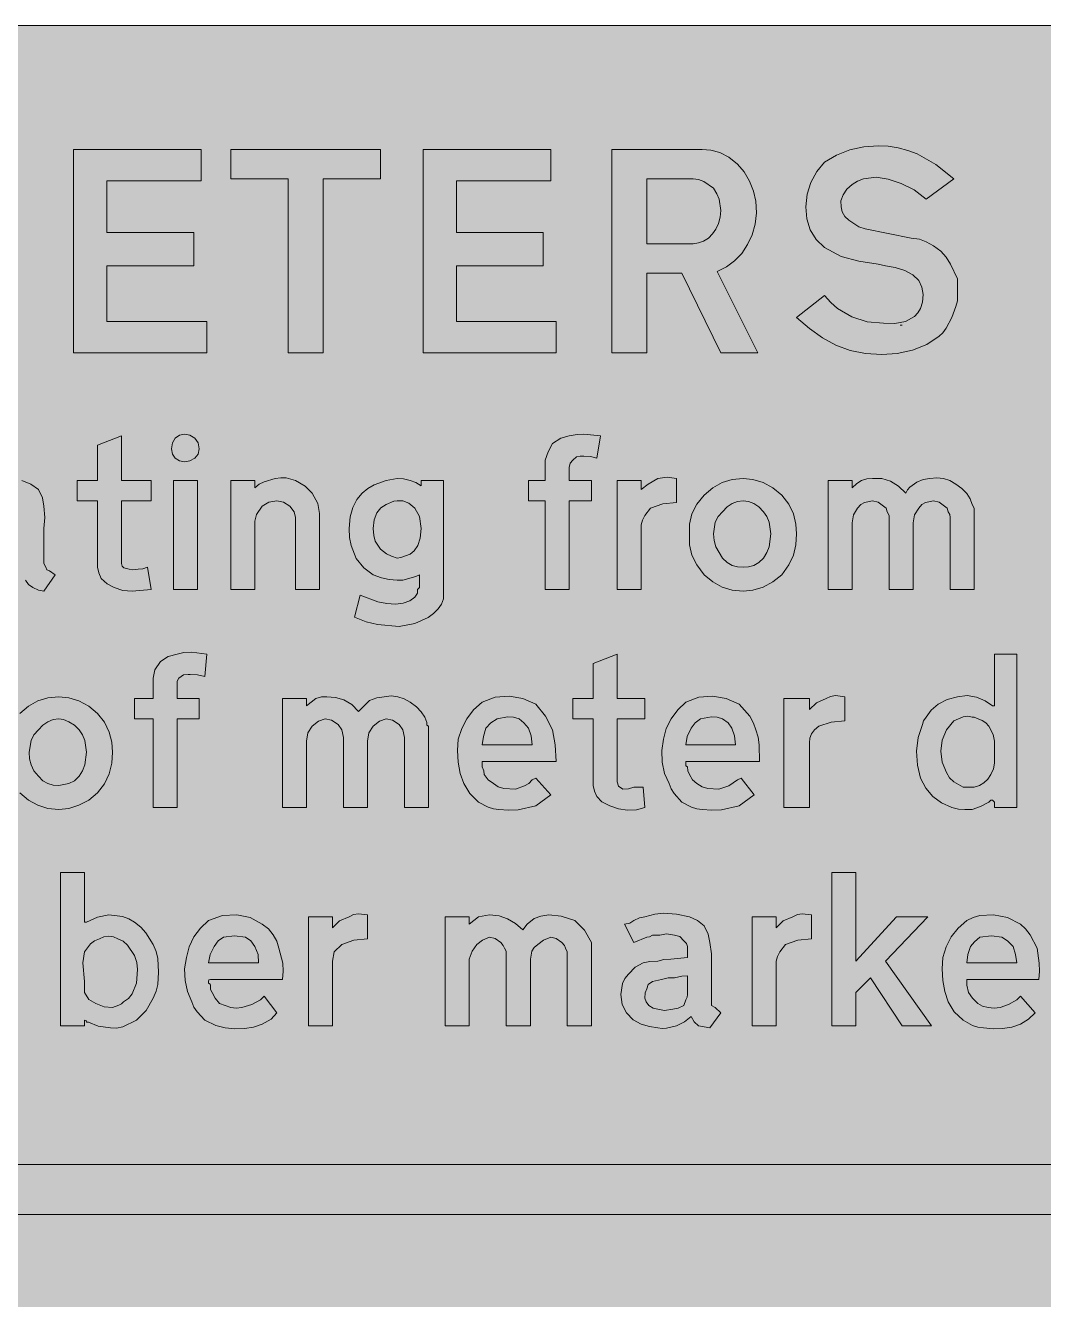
# Model space of a CAD drawing. Header units: metres. Extents: x 10 to 559, y 12 to 260.
# Drawn here: x 169.9 to 269, y 136.1 to 260.1 of the extents above; entities that cross this region are included whole.
import ezdxf

# ---------------------------------------------------------------- set-up
doc = ezdxf.new("R2010")
doc.units = ezdxf.units.M
for name, color, linetype, true_color in [('FILL_BLUE_0000FF', 7, 'Continuous', 0x0000ff), ('FILL_WHITE_FFFFFF', 7, 'Continuous', 0xffffff), ('STROKE_WHITE_FFFFFF', 7, 'Continuous', 0xffffff)]:
    doc.layers.add(name, color=color, linetype=linetype, true_color=true_color)

msp = doc.modelspace()

# ---------------------------------------------------------------- hatches: boundary and pattern name
at = {"layer": 'FILL_BLUE_0000FF', "true_color": 0x0000ff}
h = msp.add_hatch(color=7, dxfattribs=at)
h.dxf.hatch_style = 1
h.paths.add_polyline_path([(553.76, 259.97), (555.08, 259.58), (556.32, 258.96), (557.46, 258.12), (558.3, 256.98), (558.92, 255.74), (559.31, 254.42), (559.44, 253.08), (559.44, 19.26), (559.31, 17.91), (558.9, 16.56), (558.25, 15.32), (557.46, 14.22), (556.29, 13.28), (555.01, 12.6), (553.69, 12.2), (552.42, 12.06), (17.28, 12.06), (16.04, 12.2), (14.78, 12.6), (13.56, 13.28), (12.42, 14.22), (11.48, 15.36), (10.8, 16.61), (10.4, 17.92), (10.26, 19.26), (10.26, 253.08), (10.4, 254.41), (10.8, 255.6), (11.48, 256.93), (12.42, 258.12), (13.52, 259.07), (14.76, 259.74), (16.09, 259.99), (17.28, 260.1), (552.42, 260.1), (553.76, 259.97)])
at = {"layer": 'FILL_WHITE_FFFFFF', "true_color": 0xffffff}
h = msp.add_hatch(color=7, dxfattribs=at)
h.dxf.hatch_style = 1
h.paths.add_polyline_path([(260.64, 233.28), (260.46, 232.74), (260.1, 231.66), (259.54, 230.63), (259.21, 230.19), (258.84, 229.86), (257.64, 229.05), (256.25, 228.49), (254.76, 228.16), (253.26, 228.06), (251.68, 228.16), (250.18, 228.47), (248.78, 228.97), (247.5, 229.68), (246.24, 230.6), (244.98, 231.66), (247.68, 233.82), (248.3, 233.14), (248.96, 232.56), (250.36, 231.73), (251.86, 231.26), (253.44, 231.12), (254.53, 231.09), (255.58, 231.3), (256.45, 231.78), (256.79, 232.13), (257.04, 232.56), (257.24, 233.18), (257.29, 233.91), (257.17, 234.64), (256.86, 235.26), (256.3, 235.84), (255.51, 236.25), (254.58, 236.53), (253.62, 236.7), (252.9, 236.88), (251.03, 237.17), (249.3, 237.6), (247.68, 238.5), (246.87, 239.27), (246.31, 240.21), (245.98, 241.28), (245.88, 242.46), (246.01, 243.67), (246.37, 244.82), (246.94, 245.88), (247.68, 246.78), (248.85, 247.49), (250.15, 248), (251.53, 248.3), (252.9, 248.4), (253.9, 248.35), (254.86, 248.2), (255.8, 247.94), (256.72, 247.59), (258.52, 246.58), (260.28, 245.16), (257.58, 243.18), (256.42, 244.1), (255.15, 244.73), (253.88, 245.13), (252.72, 245.34), (251.48, 245.18), (250.92, 244.96), (250.38, 244.62), (249.88, 244.16), (249.5, 243.61), (249.29, 243.03), (249.3, 242.46), (249.4, 241.95), (249.66, 241.52), (250.06, 241.14), (250.56, 240.84), (251.03, 240.5), (251.64, 240.3), (256.14, 239.4), (256.93, 239.29), (257.58, 239.04), (258.3, 238.66), (259.02, 238.14), (259.53, 237.54), (259.96, 236.86), (260.64, 235.44), (260.64, 234), (260.64, 233.82), (260.64, 233.75), (260.64, 233.64), (260.64, 233.28)])
h = msp.add_hatch(color=7, dxfattribs=at)
h.dxf.hatch_style = 1
h.paths.add_polyline_path([(174.6, 248.04), (187.02, 248.04), (187.02, 244.98), (177.84, 244.98), (177.84, 239.94), (186.3, 239.94), (186.3, 236.7), (177.84, 236.7), (177.84, 231.3), (187.56, 231.3), (187.56, 228.24), (174.6, 228.24), (174.6, 248.04)])
h = msp.add_hatch(color=7, dxfattribs=at)
h.dxf.hatch_style = 1
h.paths.add_polyline_path([(204.48, 245.16), (198.9, 245.16), (198.9, 228.24), (195.48, 228.24), (195.48, 245.16), (189.9, 245.16), (189.9, 248.04), (204.48, 248.04), (204.48, 245.16)])
h = msp.add_hatch(color=7, dxfattribs=at)
h.dxf.hatch_style = 1
h.paths.add_polyline_path([(208.62, 248.04), (221.04, 248.04), (221.04, 244.98), (211.86, 244.98), (211.86, 239.94), (220.32, 239.94), (220.32, 236.7), (211.86, 236.7), (211.86, 231.3), (221.58, 231.3), (221.58, 228.24), (208.62, 228.24), (208.62, 248.04)])
h = msp.add_hatch(color=7, dxfattribs=at)
h.dxf.hatch_style = 1
h.paths.add_polyline_path([(235.8, 248.04), (236.64, 247.97), (237.51, 247.73), (238.38, 247.28), (239.22, 246.6), (239.86, 245.84), (240.39, 244.94), (240.79, 243.97), (241.02, 243), (241.06, 241.86), (240.94, 240.77), (240.65, 239.73), (240.21, 238.77), (239.64, 237.91), (238.94, 237.18), (238.14, 236.59), (237.24, 236.16), (241.2, 228.24), (237.6, 228.24), (233.82, 235.98), (230.4, 235.98), (230.4, 228.24), (226.98, 228.24), (226.98, 248.04), (235.8, 248.04)])
h.paths.add_polyline_path([(235.43, 238.93), (235.93, 239.11), (236.39, 239.41), (236.79, 239.81), (237.13, 240.28), (237.38, 240.83), (237.54, 241.44), (237.6, 242.1), (237.44, 243.18), (237.22, 243.72), (236.88, 244.26), (235.96, 244.91), (235.44, 245.1), (234.9, 245.16), (230.4, 245.16), (230.4, 238.86), (234.9, 238.86), (235.43, 238.93)], flags=16)
h = msp.add_hatch(color=7, dxfattribs=at)
h.dxf.hatch_style = 1
h.paths.add_polyline_path([(179.34, 207.48), (179.5, 207.32), (180, 207.18), (180.38, 207.11), (180.9, 207.18), (181.35, 207.2), (181.8, 207.36), (182.16, 205.2), (180.29, 205.02), (179.4, 205.1), (178.56, 205.38), (177.86, 205.76), (177.3, 206.28), (177.05, 206.82), (176.94, 207.36), (176.94, 213.84), (174.96, 213.84), (174.96, 215.82), (176.94, 215.82), (176.94, 219.24), (179.28, 220.14), (179.28, 215.82), (182.16, 215.82), (182.16, 213.84), (179.28, 213.84), (179.28, 207.72), (179.34, 207.48)])
h = msp.add_hatch(color=7, dxfattribs=at)
h.dxf.hatch_style = 1
h.paths.add_polyline_path([(186.72, 218.38), (186.39, 217.98), (185.93, 217.72), (185.4, 217.62), (184.9, 217.72), (184.5, 217.98), (184.24, 218.38), (184.14, 218.88), (184.24, 219.48), (184.5, 219.94), (184.9, 220.22), (185.4, 220.32), (185.93, 220.22), (186.39, 219.94), (186.72, 219.48), (186.84, 218.88), (186.72, 218.38)])
h = msp.add_hatch(color=7, dxfattribs=at)
h.dxf.hatch_style = 1
h.paths.add_polyline_path([(222.84, 205.2), (220.5, 205.2), (220.5, 213.84), (218.88, 213.84), (218.88, 215.82), (220.5, 215.82), (220.5, 217.8), (220.79, 218.61), (221.22, 219.42), (222.03, 219.92), (222.84, 220.14), (223.63, 220.3), (224.28, 220.32), (225.9, 220.14), (225.54, 217.98), (224.91, 218.14), (224.28, 218.16), (224.1, 218.16), (223.92, 218.16), (223.56, 218.12), (223.2, 217.8), (222.95, 217.51), (222.84, 217.08), (222.84, 215.82), (225, 215.82), (225, 213.84), (222.84, 213.84), (222.84, 205.2)])
h = msp.add_hatch(color=7, dxfattribs=at)
h.dxf.hatch_style = 1
h.paths.add_polyline_path([(163.89, 215.21), (164.34, 215.46), (164.88, 215.71), (165.42, 215.82), (166.32, 216.07), (167.22, 216.18), (168.39, 216.14), (168.99, 216.03), (169.56, 215.82), (170.44, 215.44), (171.18, 214.92), (171.58, 214.11), (171.72, 213.3), (171.79, 212.22), (171.72, 211.14), (171.72, 207.72), (171.9, 207.36), (172.01, 207.11), (172.26, 207), (172.8, 206.64), (171.72, 205.02), (171.18, 205.13), (170.64, 205.38), (170.21, 205.67), (169.92, 206.1), (169.27, 205.58), (168.48, 205.2), (167.49, 205.04), (166.5, 205.02), (165.69, 205.13), (164.88, 205.38), (164.25, 205.79), (163.62, 206.46), (163.21, 207.29), (163.08, 208.26), (163.21, 209.34), (163.62, 210.42), (164.36, 210.94), (165.24, 211.32), (166.68, 211.68), (167.76, 211.68), (169.56, 211.86), (169.56, 212.4), (169.56, 212.94), (169.2, 213.48), (168.82, 213.89), (168.3, 214.02), (167.49, 214.16), (166.68, 214.02), (166.14, 214.02), (165.6, 213.84), (164.34, 213.3), (163.44, 215.1), (163.89, 215.21)])
h.paths.add_polyline_path([(168.12, 206.82), (168.64, 206.96), (169.02, 207.36), (169.27, 207.47), (169.38, 207.72), (169.56, 208.26), (169.56, 210.06), (168.3, 210.06), (167.04, 209.7), (166.14, 209.52), (165.71, 209.23), (165.42, 208.8), (165.35, 208.42), (165.42, 207.9), (165.53, 207.56), (165.78, 207.36), (166.14, 206.96), (166.5, 206.82), (167.31, 206.69), (168.12, 206.82)], flags=16)
h = msp.add_hatch(color=7, dxfattribs=at)
h.dxf.hatch_style = 1
h.paths.add_polyline_path([(186.66, 215.82), (186.66, 205.2), (184.32, 205.2), (184.32, 215.82), (186.66, 215.82)])
h = msp.add_hatch(color=7, dxfattribs=at)
h.dxf.hatch_style = 1
h.paths.add_polyline_path([(193.61, 213.71), (192.96, 213.3), (192.4, 212.51), (192.24, 211.86), (192.24, 205.2), (189.9, 205.2), (189.9, 215.82), (192.24, 215.82), (192.24, 215.1), (192.68, 215.44), (193.16, 215.69), (194.22, 216), (194.76, 216.07), (195.28, 216.05), (196.2, 215.82), (197.14, 215.26), (197.82, 214.56), (198.38, 213.57), (198.54, 212.58), (198.54, 205.2), (196.2, 205.2), (196.2, 212.22), (196.06, 212.76), (195.66, 213.3), (195.03, 213.71), (194.4, 213.84), (193.61, 213.71)])
h = msp.add_hatch(color=7, dxfattribs=at)
h.dxf.hatch_style = 1
h.paths.add_polyline_path([(210.6, 215.82), (210.6, 204.3), (210.4, 203.78), (210.08, 203.3), (209.64, 202.86), (209.11, 202.48), (207.82, 201.9), (206.28, 201.6), (204.19, 201.78), (203.07, 202.06), (201.96, 202.5), (202.5, 204.66), (204.21, 204.01), (205.08, 203.82), (205.92, 203.76), (206.69, 203.85), (207.34, 204.1), (207.82, 204.44), (208.08, 204.84), (208.08, 205.2), (208.26, 205.38), (208.26, 206.28), (208.26, 206.64), (207.9, 206.46), (206.64, 206.1), (206.28, 206.1), (206.1, 206.1), (205.33, 206.17), (204.58, 206.33), (203.76, 206.64), (202.86, 207.29), (202.12, 208.22), (201.61, 209.48), (201.47, 210.25), (201.42, 211.14), (201.52, 212.26), (201.78, 213.19), (202.18, 213.95), (202.68, 214.56), (203.25, 215.04), (203.85, 215.39), (205.02, 215.82), (206.1, 216), (206.73, 215.98), (207.36, 215.82), (207.9, 215.62), (208.44, 215.28), (208.44, 215.82), (210.6, 215.82)])
h.paths.add_polyline_path([(205.02, 213.48), (204.52, 213.14), (204.12, 212.65), (203.86, 211.99), (203.76, 211.14), (203.82, 210.46), (203.97, 209.91), (204.46, 209.12), (205.05, 208.66), (205.56, 208.44), (206.1, 208.26), (206.46, 208.31), (207.36, 208.62), (207.76, 208.96), (208.1, 209.48), (208.35, 210.19), (208.44, 211.14), (208.26, 212.3), (207.81, 213.1), (207.22, 213.6), (206.64, 213.84), (206.1, 213.84), (205.76, 213.8), (205.02, 213.48)], flags=16)
h = msp.add_hatch(color=7, dxfattribs=at)
h.dxf.hatch_style = 1
h.paths.add_polyline_path([(230.53, 215.46), (231.48, 216), (232.38, 216.14), (233.28, 216), (233.28, 213.66), (231.95, 213.53), (230.76, 213.12), (230.22, 212.4), (229.97, 211.95), (229.86, 211.5), (229.86, 205.2), (227.52, 205.2), (227.52, 215.82), (229.86, 215.82), (229.86, 214.92), (230.53, 215.46)])
h = msp.add_hatch(color=7, dxfattribs=at)
h.dxf.hatch_style = 1
h.paths.add_polyline_path([(234.79, 212.56), (235.27, 213.51), (235.98, 214.38), (236.82, 215.09), (237.73, 215.6), (238.71, 215.9), (239.76, 216), (240.73, 215.9), (241.72, 215.6), (242.67, 215.09), (243.54, 214.38), (244.22, 213.51), (244.66, 212.56), (244.91, 211.57), (244.98, 210.6), (244.91, 209.55), (244.66, 208.55), (244.22, 207.59), (243.54, 206.64), (242.67, 205.93), (241.72, 205.43), (240.73, 205.12), (239.76, 205.02), (238.71, 205.12), (237.73, 205.43), (236.82, 205.93), (235.98, 206.64), (235.27, 207.59), (234.79, 208.55), (234.54, 209.55), (234.54, 210.6), (234.54, 211.57), (234.79, 212.56)])
h.paths.add_polyline_path([(238.7, 213.57), (238.22, 213.23), (237.78, 212.76), (237.34, 212.3), (237.06, 211.75), (236.88, 210.6), (236.94, 209.96), (237.13, 209.36), (237.78, 208.26), (238.22, 207.82), (238.7, 207.54), (239.22, 207.4), (239.76, 207.36), (240.3, 207.4), (240.82, 207.54), (241.3, 207.82), (241.74, 208.26), (242.08, 208.8), (242.3, 209.36), (242.46, 210.6), (242.3, 211.75), (242.08, 212.3), (241.74, 212.76), (241.3, 213.23), (240.82, 213.57), (240.3, 213.77), (239.76, 213.84), (239.22, 213.77), (238.7, 213.57)], flags=16)
h = msp.add_hatch(color=7, dxfattribs=at)
h.dxf.hatch_style = 1
h.paths.add_polyline_path([(253.8, 212.76), (253.69, 213.1), (253.44, 213.3), (252.9, 213.71), (252.36, 213.84), (251.57, 213.68), (251.22, 213.46), (250.92, 213.12), (250.51, 212.47), (250.38, 211.68), (250.38, 205.2), (248.04, 205.2), (248.04, 215.82), (250.38, 215.82), (250.38, 215.1), (250.83, 215.53), (251.28, 215.82), (251.82, 215.98), (252.36, 216), (253.27, 216), (254.11, 215.75), (254.89, 215.27), (255.6, 214.56), (255.77, 214.91), (256, 215.17), (256.68, 215.64), (257.31, 215.89), (257.94, 216), (258.61, 216.07), (259.27, 216), (259.89, 215.8), (260.46, 215.46), (261.07, 215.02), (261.54, 214.54), (261.88, 214.02), (262.08, 213.48), (262.26, 213.12), (262.26, 212.76), (262.26, 205.2), (259.92, 205.2), (259.92, 212.22), (259.9, 212.49), (259.74, 212.76), (259.63, 213.1), (259.38, 213.3), (258.84, 213.71), (258.3, 213.84), (257.51, 213.68), (257.16, 213.46), (256.86, 213.12), (256.45, 212.47), (256.32, 211.68), (256.32, 205.2), (253.98, 205.2), (253.98, 212.22), (253.98, 212.4), (253.8, 212.76)])
h = msp.add_hatch(color=7, dxfattribs=at)
h.dxf.hatch_style = 1
h.paths.add_polyline_path([(182.34, 183.96), (182.34, 192.6), (180.54, 192.6), (180.54, 194.58), (182.34, 194.58), (182.34, 196.56), (182.5, 197.37), (183.06, 198.18), (183.8, 198.68), (184.68, 198.9), (185.33, 199.06), (186.12, 199.08), (187.56, 198.9), (187.38, 196.74), (186.66, 196.9), (185.94, 196.92), (185.83, 196.92), (185.76, 196.92), (185.31, 196.88), (184.86, 196.56), (184.7, 196.27), (184.68, 195.84), (184.68, 194.58), (186.84, 194.58), (186.84, 192.6), (184.68, 192.6), (184.68, 183.96), (182.34, 183.96)])
h = msp.add_hatch(color=7, dxfattribs=at)
h.dxf.hatch_style = 1
h.paths.add_polyline_path([(227.65, 186.05), (228.06, 185.76), (228.6, 185.78), (229.14, 185.94), (230.04, 185.94), (230.22, 183.96), (229.38, 183.76), (228.51, 183.71), (227.64, 183.83), (226.8, 184.14), (226.03, 184.52), (225.54, 185.04), (225.29, 185.58), (225.18, 186.12), (225.18, 192.6), (223.2, 192.6), (223.2, 194.58), (225.18, 194.58), (225.18, 198), (227.52, 198.9), (227.52, 194.58), (230.22, 194.58), (230.22, 192.6), (227.52, 192.6), (227.52, 186.48), (227.65, 186.05)])
h = msp.add_hatch(color=7, dxfattribs=at)
h.dxf.hatch_style = 1
h.paths.add_polyline_path([(261.36, 183.78), (260.73, 183.8), (260.1, 183.96), (259.09, 184.44), (258.23, 185.06), (257.54, 185.86), (257.04, 186.84), (256.74, 188.11), (256.66, 189.45), (256.81, 190.79), (257.22, 192.06), (257.33, 192.42), (257.58, 192.78), (258.08, 193.44), (258.77, 194.04), (259.63, 194.5), (260.64, 194.76), (261.58, 194.87), (262.48, 194.72), (263.32, 194.36), (264.06, 193.86), (264.24, 193.86), (264.24, 198.9), (266.4, 198.9), (266.4, 183.96), (264.24, 183.96), (264.24, 184.5), (264.06, 184.68), (263.95, 184.68), (263.88, 184.68), (263.7, 184.5), (262.89, 184.07), (262.08, 183.78), (261.36, 183.78)])
h.paths.add_polyline_path([(262.08, 192.78), (261.65, 192.85), (261.18, 192.8), (260.28, 192.42), (259.56, 191.52), (259.15, 190.52), (259.02, 189.45), (259.15, 188.38), (259.56, 187.38), (259.85, 186.86), (260.28, 186.48), (261.18, 185.94), (262.26, 185.94), (262.77, 186.11), (263.2, 186.37), (263.58, 186.72), (263.88, 187.2), (264.13, 187.74), (264.24, 188.28), (264.24, 190.44), (264.1, 191.09), (263.7, 191.88), (263.4, 192.22), (263.05, 192.46), (262.26, 192.78), (262.15, 192.78), (262.08, 192.78)], flags=16)
h = msp.add_hatch(color=7, dxfattribs=at)
h.dxf.hatch_style = 1
h.paths.add_polyline_path([(168.19, 191.32), (168.67, 192.27), (169.38, 193.14), (170.22, 193.85), (171.13, 194.36), (172.11, 194.66), (173.16, 194.76), (174.13, 194.66), (175.12, 194.36), (176.07, 193.85), (176.94, 193.14), (177.62, 192.27), (178.06, 191.32), (178.31, 190.33), (178.38, 189.36), (178.31, 188.29), (178.06, 187.25), (177.62, 186.27), (176.94, 185.4), (176.07, 184.69), (175.12, 184.19), (174.13, 183.88), (173.16, 183.78), (172.11, 183.88), (171.13, 184.19), (170.22, 184.69), (169.38, 185.4), (168.67, 186.27), (168.19, 187.25), (167.94, 188.29), (167.94, 189.36), (167.94, 190.33), (168.19, 191.32)])
h.paths.add_polyline_path([(172.1, 192.33), (171.62, 191.99), (171.18, 191.52), (170.74, 191.06), (170.46, 190.51), (170.28, 189.36), (170.32, 188.72), (170.46, 188.12), (170.74, 187.56), (171.18, 187.02), (171.62, 186.58), (172.1, 186.3), (172.62, 186.16), (173.16, 186.12), (174.15, 186.3), (174.68, 186.58), (175.14, 187.02), (175.48, 187.56), (175.7, 188.12), (175.86, 189.36), (175.7, 190.51), (175.48, 191.06), (175.14, 191.52), (174.68, 191.99), (174.15, 192.33), (173.62, 192.53), (173.16, 192.6), (172.62, 192.53), (172.1, 192.33)], flags=16)
h = msp.add_hatch(color=7, dxfattribs=at)
h.dxf.hatch_style = 1
h.paths.add_polyline_path([(197.28, 193.86), (198.18, 194.58), (198.72, 194.74), (199.26, 194.76), (200.09, 194.69), (200.92, 194.45), (201.69, 194), (202.32, 193.32), (203.4, 194.4), (204.12, 194.65), (204.84, 194.76), (205.51, 194.83), (206.17, 194.76), (206.79, 194.56), (207.36, 194.22), (207.97, 193.78), (208.44, 193.3), (208.78, 192.78), (208.98, 192.24), (209, 191.99), (209.16, 191.88), (209.16, 191.52), (209.16, 183.96), (206.82, 183.96), (206.82, 190.8), (206.64, 191.52), (206.28, 192.06), (205.65, 192.47), (205.02, 192.6), (204.39, 192.38), (203.76, 191.88), (203.35, 191.23), (203.22, 190.44), (203.22, 183.96), (200.88, 183.96), (200.88, 190.8), (200.7, 191.52), (200.34, 192.06), (199.71, 192.47), (199.08, 192.6), (198.45, 192.38), (197.82, 191.88), (197.41, 191.23), (197.28, 190.44), (197.28, 183.96), (194.94, 183.96), (194.94, 194.58), (197.28, 194.58), (197.28, 193.86)])
h = msp.add_hatch(color=7, dxfattribs=at)
h.dxf.hatch_style = 1
h.paths.add_polyline_path([(214.94, 184.01), (214.02, 184.5), (213.17, 185.33), (212.58, 186.3), (212.24, 187.3), (212.04, 188.39), (211.97, 189.51), (212.04, 190.62), (212.38, 191.66), (212.87, 192.62), (213.53, 193.48), (214.38, 194.22), (215.65, 194.7), (216.99, 194.8), (218.33, 194.57), (219.6, 194.04), (220.55, 192.85), (221.22, 191.52), (221.47, 190.06), (221.58, 188.46), (214.38, 188.46), (214.38, 188.28), (214.38, 187.92), (214.54, 187.56), (214.56, 187.2), (214.94, 186.68), (215.46, 186.3), (215.92, 185.99), (216.47, 185.83), (217.62, 185.76), (218.5, 186.08), (218.91, 186.32), (219.24, 186.66), (219.6, 186.84), (221.04, 185.22), (219.6, 184.14), (217.87, 183.76), (216.94, 183.71), (216, 183.78), (215.46, 183.84), (214.94, 184.01)])
h.paths.add_polyline_path([(219.13, 190.96), (218.88, 191.7), (218.43, 192.22), (217.98, 192.6), (217.41, 192.78), (216.83, 192.8), (215.82, 192.6), (215.21, 192.22), (214.74, 191.7), (214.49, 190.89), (214.38, 190.08), (219.24, 190.08), (219.13, 190.96)], flags=16)
h = msp.add_hatch(color=7, dxfattribs=at)
h.dxf.hatch_style = 1
h.paths.add_polyline_path([(234.74, 184.01), (233.82, 184.5), (233.05, 185.33), (232.76, 185.79), (232.56, 186.3), (232.12, 187.3), (231.88, 188.39), (231.85, 189.51), (232.02, 190.62), (232.28, 191.66), (232.76, 192.62), (233.41, 193.48), (234.18, 194.22), (235.45, 194.7), (236.79, 194.8), (238.13, 194.57), (239.4, 194.04), (240.41, 192.85), (240.79, 192.19), (241.02, 191.52), (241.23, 190.81), (241.33, 190.06), (241.38, 188.46), (234.18, 188.46), (234.18, 188.28), (234.2, 188.03), (234.36, 187.92), (234.38, 187.56), (234.54, 187.2), (234.83, 186.68), (235.26, 186.3), (235.8, 185.99), (236.34, 185.83), (237.42, 185.76), (238.39, 186.08), (239.22, 186.66), (239.58, 186.84), (240.84, 185.22), (239.4, 184.14), (237.67, 183.76), (236.74, 183.71), (235.8, 183.78), (235.26, 183.84), (234.74, 184.01)])
h.paths.add_polyline_path([(238.93, 190.96), (238.68, 191.7), (238.3, 192.22), (237.78, 192.6), (237.24, 192.78), (236.7, 192.8), (235.62, 192.6), (235.1, 192.22), (234.72, 191.7), (234.31, 190.89), (234.18, 190.08), (239.04, 190.08), (238.93, 190.96)], flags=16)
h = msp.add_hatch(color=7, dxfattribs=at)
h.dxf.hatch_style = 1
h.paths.add_polyline_path([(246.91, 194.18), (247.86, 194.58), (248.29, 194.79), (248.76, 194.87), (249.66, 194.76), (249.66, 192.42), (248.33, 192.29), (247.14, 191.88), (246.71, 191.52), (246.42, 191.16), (246.26, 190.71), (246.24, 190.26), (246.24, 183.96), (243.72, 183.96), (243.72, 194.58), (246.24, 194.58), (246.24, 193.5), (246.91, 194.18)])
h = msp.add_hatch(color=7, dxfattribs=at)
h.dxf.hatch_style = 1
h.paths.add_polyline_path([(178.02, 173.52), (179.35, 173.36), (179.97, 173.14), (180.54, 172.8), (181.15, 172.34), (181.64, 171.79), (182.34, 170.64), (182.65, 169.97), (182.81, 169.29), (182.88, 167.94), (182.81, 166.75), (182.65, 166.09), (182.34, 165.42), (181.66, 164.21), (180.72, 163.26), (179.39, 162.63), (178.77, 162.5), (178.2, 162.54), (176.98, 162.68), (176.04, 163.08), (175.86, 163.08), (175.84, 163.24), (175.68, 163.26), (175.68, 163.08), (175.68, 162.72), (173.34, 162.72), (173.34, 177.66), (175.68, 177.66), (175.68, 172.8), (175.86, 172.8), (176.94, 173.3), (178.02, 173.52)])
h.paths.add_polyline_path([(179.27, 164.85), (179.46, 165.06), (179.94, 165.39), (180.29, 165.83), (180.72, 166.86), (180.83, 168.21), (180.75, 168.89), (180.54, 169.56), (179.86, 170.57), (179.43, 170.95), (178.92, 171.18), (178.49, 171.38), (178.02, 171.45), (177.55, 171.38), (177.12, 171.18), (176.64, 170.98), (176.26, 170.69), (175.68, 169.92), (175.5, 168.84), (175.68, 167.04), (175.68, 166.5), (175.68, 165.96), (176.08, 165.29), (176.76, 164.88), (177.57, 164.57), (178.38, 164.52), (178.99, 164.72), (179.27, 164.85)], flags=16)
h = msp.add_hatch(color=7, dxfattribs=at)
h.dxf.hatch_style = 1
h.paths.add_polyline_path([(254.7, 173.34), (257.76, 173.34), (253.62, 169.02), (258.12, 162.72), (255.24, 162.72), (252.18, 167.4), (250.74, 165.96), (250.74, 162.72), (248.4, 162.72), (248.4, 177.66), (250.74, 177.66), (250.74, 169.02), (254.7, 173.34)])
h = msp.add_hatch(color=7, dxfattribs=at)
h.dxf.hatch_style = 1
h.paths.add_polyline_path([(200.47, 172.94), (201.42, 173.34), (201.85, 173.55), (202.32, 173.63), (203.22, 173.52), (203.22, 171.18), (201.89, 171.05), (200.7, 170.64), (199.98, 169.92), (199.8, 169.02), (199.8, 162.72), (197.46, 162.72), (197.46, 173.34), (199.8, 173.34), (199.8, 172.26), (200.47, 172.94)])
h = msp.add_hatch(color=7, dxfattribs=at)
h.dxf.hatch_style = 1
h.paths.add_polyline_path([(228.76, 172.73), (229.14, 172.98), (229.68, 173.23), (230.22, 173.34), (231.19, 173.59), (232.02, 173.7), (233.28, 173.59), (234.54, 173.34), (235.33, 172.96), (235.98, 172.44), (236.38, 171.63), (236.52, 170.82), (236.68, 169.74), (236.7, 168.66), (236.7, 165.24), (236.7, 164.7), (237.06, 164.52), (237.6, 163.98), (236.52, 162.54), (235.44, 162.72), (235.01, 163.1), (234.72, 163.62), (234.07, 163.1), (233.28, 162.72), (232.31, 162.5), (231.89, 162.47), (231.48, 162.54), (230.67, 162.65), (229.86, 162.9), (229.07, 163.31), (228.42, 163.98), (228.01, 164.81), (227.88, 165.78), (228.04, 166.84), (228.26, 167.32), (228.6, 167.76), (229.25, 168.44), (230.04, 168.84), (230.69, 169), (231.48, 169.02), (232.04, 169.18), (232.74, 169.2), (234.36, 169.38), (234.36, 169.92), (234.36, 170.46), (234.25, 170.73), (234, 171), (233.62, 171.41), (233.1, 171.54), (232.31, 171.68), (231.66, 171.54), (230.94, 171.54), (230.67, 171.38), (230.4, 171.36), (229.14, 170.82), (228.24, 172.62), (228.76, 172.73)])
h.paths.add_polyline_path([(232.92, 164.34), (233.46, 164.45), (234, 164.7), (234.18, 165.24), (234.34, 165.51), (234.36, 165.78), (234.36, 167.58), (233.8, 167.56), (233.1, 167.4), (232.47, 167.38), (231.84, 167.22), (230.94, 167.04), (230.53, 166.75), (230.4, 166.32), (230.24, 165.94), (230.22, 165.42), (230.33, 165.06), (230.58, 164.7), (231.03, 164.45), (231.48, 164.34), (232.13, 164.21), (232.92, 164.34)], flags=16)
h = msp.add_hatch(color=7, dxfattribs=at)
h.dxf.hatch_style = 1
h.paths.add_polyline_path([(243.67, 172.94), (244.62, 173.34), (245.05, 173.55), (245.52, 173.63), (246.42, 173.52), (246.42, 171.18), (245.09, 171.05), (243.9, 170.64), (243.36, 169.92), (243.11, 169.47), (243, 169.02), (243, 162.72), (240.66, 162.72), (240.66, 173.34), (243, 173.34), (243, 172.26), (243.67, 172.94)])
h = msp.add_hatch(color=7, dxfattribs=at)
h.dxf.hatch_style = 1
h.paths.add_polyline_path([(187.38, 163.26), (186.62, 164.09), (186.32, 164.55), (186.12, 165.06), (185.68, 166.06), (185.45, 167.15), (185.41, 168.27), (185.58, 169.38), (185.84, 170.42), (186.32, 171.38), (186.97, 172.24), (187.74, 172.98), (189.11, 173.46), (190.49, 173.54), (191.79, 173.26), (192.96, 172.62), (193.57, 172.15), (194.04, 171.58), (194.38, 170.95), (194.58, 170.28), (194.96, 168.82), (195.01, 168.03), (194.94, 167.22), (187.92, 167.22), (187.76, 167.2), (187.74, 167.04), (187.74, 166.86), (187.9, 166.77), (187.92, 166.68), (187.94, 166.25), (188.1, 165.96), (188.39, 165.42), (188.82, 164.88), (189.9, 164.5), (190.44, 164.45), (190.98, 164.52), (191.95, 164.81), (192.78, 165.24), (193.14, 165.6), (194.4, 163.98), (193.82, 163.37), (192.96, 162.9), (192.12, 162.59), (191.23, 162.45), (190.3, 162.44), (189.36, 162.54), (188.44, 162.76), (187.38, 163.26)])
h.paths.add_polyline_path([(192.56, 169.65), (192.24, 170.46), (191.86, 170.98), (191.34, 171.36), (190.26, 171.49), (189.18, 171.36), (188.66, 170.98), (188.28, 170.46), (187.88, 169.65), (187.74, 168.84), (192.6, 168.84), (192.56, 169.65)], flags=16)
h = msp.add_hatch(color=7, dxfattribs=at)
h.dxf.hatch_style = 1
h.paths.add_polyline_path([(213.12, 172.62), (214.02, 173.34), (215.1, 173.52), (216.01, 173.42), (216.85, 173.14), (217.63, 172.68), (218.34, 172.08), (218.74, 172.62), (219.42, 173.16), (220.07, 173.41), (220.86, 173.52), (222.05, 173.39), (223.38, 172.98), (224.32, 172.04), (225, 170.82), (225, 170.64), (225, 170.28), (225, 162.72), (222.66, 162.72), (222.66, 169.56), (222.64, 169.92), (222.48, 170.28), (222.37, 170.55), (222.12, 170.82), (221.58, 171.23), (221.04, 171.36), (220.34, 171.07), (219.78, 170.64), (219.44, 170.34), (219.22, 169.99), (219.06, 169.2), (219.06, 162.72), (216.72, 162.72), (216.72, 169.56), (216.7, 169.99), (216.54, 170.28), (216.43, 170.55), (216.18, 170.82), (215.64, 171.23), (215.1, 171.36), (214.4, 171.07), (213.84, 170.64), (213.41, 169.99), (213.12, 169.2), (213.12, 162.72), (210.78, 162.72), (210.78, 173.34), (213.12, 173.34), (213.12, 172.62)])
h = msp.add_hatch(color=7, dxfattribs=at)
h.dxf.hatch_style = 1
h.paths.add_polyline_path([(262.1, 162.76), (261.18, 163.26), (260.32, 164.09), (259.74, 165.06), (259.4, 166.06), (259.2, 167.15), (259.13, 168.27), (259.2, 169.38), (259.54, 170.42), (260.03, 171.38), (260.69, 172.24), (261.54, 172.98), (262.16, 173.27), (262.81, 173.46), (264.15, 173.54), (265.49, 173.26), (266.76, 172.62), (267.27, 172.15), (267.7, 171.58), (268.38, 170.28), (268.6, 168.82), (268.63, 168.03), (268.56, 167.22), (261.54, 167.22), (261.54, 167.04), (261.54, 166.86), (261.54, 166.68), (261.72, 165.96), (262.1, 165.42), (262.62, 164.88), (263.08, 164.65), (263.63, 164.5), (264.21, 164.45), (264.78, 164.52), (265.59, 164.81), (266.4, 165.24), (266.76, 165.6), (268.2, 163.98), (267.55, 163.37), (266.76, 162.9), (265.92, 162.59), (265.03, 162.45), (264.1, 162.44), (263.16, 162.54), (262.62, 162.6), (262.1, 162.76)])
h.paths.add_polyline_path([(266.29, 169.65), (266.04, 170.46), (265.5, 170.98), (264.96, 171.36), (263.95, 171.49), (262.8, 171.36), (262.28, 170.91), (261.9, 170.46), (261.65, 169.65), (261.54, 168.84), (266.4, 168.84), (266.29, 169.65)], flags=16)
h = msp.add_hatch(color=7, dxfattribs=at)
h.dxf.hatch_style = 1
h.paths.add_polyline_path([(63.36, 144.36), (63.36, 149.22), (496.8, 149.22), (492.12, 153.9), (499.32, 153.9), (506.34, 146.7), (499.32, 139.68), (492.12, 139.68), (496.8, 144.36), (63.36, 144.36)])

# ---------------------------------------------------------------- linework, layer by layer
at = {"layer": 'FILL_BLUE_0000FF', "lineweight": 0, "true_color": 0x0000ff}
msp.add_lwpolyline([(552.42, 12.06), (17.28, 12.06), (16.04, 12.2), (14.78, 12.6), (13.56, 13.28), (12.42, 14.22), (11.48, 15.36), (10.8, 16.61), (10.4, 17.92), (10.26, 19.26), (10.26, 253.08), (10.4, 254.41), (10.8, 255.6), (11.48, 256.93), (12.42, 258.12), (13.52, 259.07), (14.76, 259.74), (16.09, 259.99), (17.28, 260.1), (552.42, 260.1)], dxfattribs=at)
at = {"layer": 'FILL_WHITE_FFFFFF', "lineweight": 0, "true_color": 0xffffff}
for points in [[(260.64, 233.28), (260.46, 232.74), (260.1, 231.66), (259.54, 230.63), (259.21, 230.19), (258.84, 229.86), (257.64, 229.05), (256.25, 228.49), (254.76, 228.16), (253.26, 228.06), (251.68, 228.16), (250.18, 228.47), (248.78, 228.97), (247.5, 229.68), (246.24, 230.6), (244.98, 231.66), (247.68, 233.82), (248.3, 233.14), (248.96, 232.56), (250.36, 231.73), (251.86, 231.26), (253.44, 231.12), (254.53, 231.09), (255.58, 231.3), (256.45, 231.78), (256.79, 232.13), (257.04, 232.56), (257.24, 233.18), (257.29, 233.91), (257.17, 234.64), (256.86, 235.26), (256.3, 235.84), (255.51, 236.25), (254.58, 236.53), (253.62, 236.7), (252.9, 236.88), (251.03, 237.17), (249.3, 237.6), (247.68, 238.5), (246.87, 239.27), (246.31, 240.21), (245.98, 241.28), (245.88, 242.46), (246.01, 243.67), (246.37, 244.82), (246.94, 245.88), (247.68, 246.78), (248.85, 247.49), (250.15, 248), (251.53, 248.3), (252.9, 248.4), (253.9, 248.35), (254.86, 248.2), (255.8, 247.94), (256.72, 247.59), (258.52, 246.58), (260.28, 245.16), (257.58, 243.18), (256.42, 244.1), (255.15, 244.73), (253.88, 245.13), (252.72, 245.34), (251.48, 245.18), (250.92, 244.96), (250.38, 244.62), (249.88, 244.16), (249.5, 243.61), (249.29, 243.03), (249.3, 242.46), (249.4, 241.95), (249.66, 241.52), (250.06, 241.14), (250.56, 240.84), (251.03, 240.5), (251.64, 240.3), (256.14, 239.4), (256.93, 239.29), (257.58, 239.04), (258.3, 238.66), (259.02, 238.14), (259.53, 237.54), (259.96, 236.86), (260.64, 235.44), (260.64, 234), (260.64, 233.82), (260.64, 233.75), (260.64, 233.64)], [(174.6, 248.04), (187.02, 248.04), (187.02, 244.98), (177.84, 244.98), (177.84, 239.94), (186.3, 239.94), (186.3, 236.7), (177.84, 236.7), (177.84, 231.3), (187.56, 231.3), (187.56, 228.24), (174.6, 228.24)], [(204.48, 245.16), (198.9, 245.16), (198.9, 228.24), (195.48, 228.24), (195.48, 245.16), (189.9, 245.16), (189.9, 248.04), (204.48, 248.04)], [(208.62, 248.04), (221.04, 248.04), (221.04, 244.98), (211.86, 244.98), (211.86, 239.94), (220.32, 239.94), (220.32, 236.7), (211.86, 236.7), (211.86, 231.3), (221.58, 231.3), (221.58, 228.24), (208.62, 228.24)], [(235.8, 248.04), (236.64, 247.97), (237.51, 247.73), (238.38, 247.28), (239.22, 246.6), (239.86, 245.84), (240.39, 244.94), (240.79, 243.97), (241.02, 243), (241.06, 241.86), (240.94, 240.77), (240.65, 239.73), (240.21, 238.77), (239.64, 237.91), (238.94, 237.18), (238.14, 236.59), (237.24, 236.16), (241.2, 228.24), (237.6, 228.24), (233.82, 235.98), (230.4, 235.98), (230.4, 228.24), (226.98, 228.24), (226.98, 248.04)], [(235.43, 238.93), (235.93, 239.11), (236.39, 239.41), (236.79, 239.81), (237.13, 240.28), (237.38, 240.83), (237.54, 241.44), (237.6, 242.1), (237.44, 243.18), (237.22, 243.72), (236.88, 244.26), (235.96, 244.91), (235.44, 245.1), (234.9, 245.16), (230.4, 245.16), (230.4, 238.86), (234.9, 238.86)], [(179.34, 207.48), (179.5, 207.32), (180, 207.18), (180.38, 207.11), (180.9, 207.18), (181.35, 207.2), (181.8, 207.36), (182.16, 205.2), (180.29, 205.02), (179.4, 205.1), (178.56, 205.38), (177.86, 205.76), (177.3, 206.28), (177.05, 206.82), (176.94, 207.36), (176.94, 213.84), (174.96, 213.84), (174.96, 215.82), (176.94, 215.82), (176.94, 219.24), (179.28, 220.14), (179.28, 215.82), (182.16, 215.82), (182.16, 213.84), (179.28, 213.84), (179.28, 207.72)], [(186.72, 218.38), (186.39, 217.98), (185.93, 217.72), (185.4, 217.62), (184.9, 217.72), (184.5, 217.98), (184.24, 218.38), (184.14, 218.88), (184.24, 219.48), (184.5, 219.94), (184.9, 220.22), (185.4, 220.32), (185.93, 220.22), (186.39, 219.94), (186.72, 219.48), (186.84, 218.88)], [(222.84, 205.2), (220.5, 205.2), (220.5, 213.84), (218.88, 213.84), (218.88, 215.82), (220.5, 215.82), (220.5, 217.8), (220.79, 218.61), (221.22, 219.42), (222.03, 219.92), (222.84, 220.14), (223.63, 220.3), (224.28, 220.32), (225.9, 220.14), (225.54, 217.98), (224.91, 218.14), (224.28, 218.16), (224.1, 218.16), (223.92, 218.16), (223.56, 218.12), (223.2, 217.8), (222.95, 217.51), (222.84, 217.08), (222.84, 215.82), (225, 215.82), (225, 213.84), (222.84, 213.84)], [(186.66, 215.82), (186.66, 205.2), (184.32, 205.2), (184.32, 215.82)], [(193.61, 213.71), (192.96, 213.3), (192.4, 212.51), (192.24, 211.86), (192.24, 205.2), (189.9, 205.2), (189.9, 215.82), (192.24, 215.82), (192.24, 215.1), (192.68, 215.44), (193.16, 215.69), (194.22, 216), (194.76, 216.07), (195.28, 216.05), (196.2, 215.82), (197.14, 215.26), (197.82, 214.56), (198.38, 213.57), (198.54, 212.58), (198.54, 205.2), (196.2, 205.2), (196.2, 212.22), (196.06, 212.76), (195.66, 213.3), (195.03, 213.71), (194.4, 213.84)], [(210.6, 215.82), (210.6, 204.3), (210.4, 203.78), (210.08, 203.3), (209.64, 202.86), (209.11, 202.48), (207.82, 201.9), (206.28, 201.6), (204.19, 201.78), (203.07, 202.06), (201.96, 202.5), (202.5, 204.66), (204.21, 204.01), (205.08, 203.82), (205.92, 203.76), (206.69, 203.85), (207.34, 204.1), (207.82, 204.44), (208.08, 204.84), (208.08, 205.2), (208.26, 205.38), (208.26, 206.28), (208.26, 206.64), (207.9, 206.46), (206.64, 206.1), (206.28, 206.1), (206.1, 206.1), (205.33, 206.17), (204.58, 206.33), (203.76, 206.64), (202.86, 207.29), (202.12, 208.22), (201.61, 209.48), (201.47, 210.25), (201.42, 211.14), (201.52, 212.26), (201.78, 213.19), (202.18, 213.95), (202.68, 214.56), (203.25, 215.04), (203.85, 215.39), (205.02, 215.82), (206.1, 216), (206.73, 215.98), (207.36, 215.82), (207.9, 215.62), (208.44, 215.28), (208.44, 215.82)], [(230.53, 215.46), (231.48, 216), (232.38, 216.14), (233.28, 216), (233.28, 213.66), (231.95, 213.53), (230.76, 213.12), (230.22, 212.4), (229.97, 211.95), (229.86, 211.5), (229.86, 205.2), (227.52, 205.2), (227.52, 215.82), (229.86, 215.82), (229.86, 214.92)], [(234.79, 212.56), (235.27, 213.51), (235.98, 214.38), (236.82, 215.09), (237.73, 215.6), (238.71, 215.9), (239.76, 216), (240.73, 215.9), (241.72, 215.6), (242.67, 215.09), (243.54, 214.38), (244.22, 213.51), (244.66, 212.56), (244.91, 211.57), (244.98, 210.6), (244.91, 209.55), (244.66, 208.55), (244.22, 207.59), (243.54, 206.64), (242.67, 205.93), (241.72, 205.43), (240.73, 205.12), (239.76, 205.02), (238.71, 205.12), (237.73, 205.43), (236.82, 205.93), (235.98, 206.64), (235.27, 207.59), (234.79, 208.55), (234.54, 209.55), (234.54, 210.6), (234.54, 211.57)], [(253.8, 212.76), (253.69, 213.1), (253.44, 213.3), (252.9, 213.71), (252.36, 213.84), (251.57, 213.68), (251.22, 213.46), (250.92, 213.12), (250.51, 212.47), (250.38, 211.68), (250.38, 205.2), (248.04, 205.2), (248.04, 215.82), (250.38, 215.82), (250.38, 215.1), (250.83, 215.53), (251.28, 215.82), (251.82, 215.98), (252.36, 216), (253.27, 216), (254.11, 215.75), (254.89, 215.27), (255.6, 214.56), (255.77, 214.91), (256, 215.17), (256.68, 215.64), (257.31, 215.89), (257.94, 216), (258.61, 216.07), (259.27, 216), (259.89, 215.8), (260.46, 215.46), (261.07, 215.02), (261.54, 214.54), (261.88, 214.02), (262.08, 213.48), (262.26, 213.12), (262.26, 212.76), (262.26, 205.2), (259.92, 205.2), (259.92, 212.22), (259.9, 212.49), (259.74, 212.76), (259.63, 213.1), (259.38, 213.3), (258.84, 213.71), (258.3, 213.84), (257.51, 213.68), (257.16, 213.46), (256.86, 213.12), (256.45, 212.47), (256.32, 211.68), (256.32, 205.2), (253.98, 205.2), (253.98, 212.22), (253.98, 212.4)], [(205.02, 213.48), (204.52, 213.14), (204.12, 212.65), (203.86, 211.99), (203.76, 211.14), (203.82, 210.46), (203.97, 209.91), (204.46, 209.12), (205.05, 208.66), (205.56, 208.44), (206.1, 208.26), (206.46, 208.31), (207.36, 208.62), (207.76, 208.96), (208.1, 209.48), (208.35, 210.19), (208.44, 211.14), (208.26, 212.3), (207.81, 213.1), (207.22, 213.6), (206.64, 213.84), (206.1, 213.84), (205.76, 213.8)], [(238.7, 213.57), (238.22, 213.23), (237.78, 212.76), (237.34, 212.3), (237.06, 211.75), (236.88, 210.6), (236.94, 209.96), (237.13, 209.36), (237.78, 208.26), (238.22, 207.82), (238.7, 207.54), (239.22, 207.4), (239.76, 207.36), (240.3, 207.4), (240.82, 207.54), (241.3, 207.82), (241.74, 208.26), (242.08, 208.8), (242.3, 209.36), (242.46, 210.6), (242.3, 211.75), (242.08, 212.3), (241.74, 212.76), (241.3, 213.23), (240.82, 213.57), (240.3, 213.77), (239.76, 213.84), (239.22, 213.77)], [(182.34, 183.96), (182.34, 192.6), (180.54, 192.6), (180.54, 194.58), (182.34, 194.58), (182.34, 196.56), (182.5, 197.37), (183.06, 198.18), (183.8, 198.68), (184.68, 198.9), (185.33, 199.06), (186.12, 199.08), (187.56, 198.9), (187.38, 196.74), (186.66, 196.9), (185.94, 196.92), (185.83, 196.92), (185.76, 196.92), (185.31, 196.88), (184.86, 196.56), (184.7, 196.27), (184.68, 195.84), (184.68, 194.58), (186.84, 194.58), (186.84, 192.6), (184.68, 192.6), (184.68, 183.96)], [(227.65, 186.05), (228.06, 185.76), (228.6, 185.78), (229.14, 185.94), (230.04, 185.94), (230.22, 183.96), (229.38, 183.76), (228.51, 183.71), (227.64, 183.83), (226.8, 184.14), (226.03, 184.52), (225.54, 185.04), (225.29, 185.58), (225.18, 186.12), (225.18, 192.6), (223.2, 192.6), (223.2, 194.58), (225.18, 194.58), (225.18, 198), (227.52, 198.9), (227.52, 194.58), (230.22, 194.58), (230.22, 192.6), (227.52, 192.6), (227.52, 186.48)], [(261.36, 183.78), (260.73, 183.8), (260.1, 183.96), (259.09, 184.44), (258.23, 185.06), (257.54, 185.86), (257.04, 186.84), (256.74, 188.11), (256.66, 189.45), (256.81, 190.79), (257.22, 192.06), (257.33, 192.42), (257.58, 192.78), (258.08, 193.44), (258.77, 194.04), (259.63, 194.5), (260.64, 194.76), (261.58, 194.87), (262.48, 194.72), (263.32, 194.36), (264.06, 193.86), (264.24, 193.86), (264.24, 198.9), (266.4, 198.9), (266.4, 183.96), (264.24, 183.96), (264.24, 184.5), (264.06, 184.68), (263.95, 184.68), (263.88, 184.68), (263.7, 184.5), (262.89, 184.07), (262.08, 183.78)], [(197.28, 193.86), (198.18, 194.58), (198.72, 194.74), (199.26, 194.76), (200.09, 194.69), (200.92, 194.45), (201.69, 194), (202.32, 193.32), (203.4, 194.4), (204.12, 194.65), (204.84, 194.76), (205.51, 194.83), (206.17, 194.76), (206.79, 194.56), (207.36, 194.22), (207.97, 193.78), (208.44, 193.3), (208.78, 192.78), (208.98, 192.24), (209, 191.99), (209.16, 191.88), (209.16, 191.52), (209.16, 183.96), (206.82, 183.96), (206.82, 190.8), (206.64, 191.52), (206.28, 192.06), (205.65, 192.47), (205.02, 192.6), (204.39, 192.38), (203.76, 191.88), (203.35, 191.23), (203.22, 190.44), (203.22, 183.96), (200.88, 183.96), (200.88, 190.8), (200.7, 191.52), (200.34, 192.06), (199.71, 192.47), (199.08, 192.6), (198.45, 192.38), (197.82, 191.88), (197.41, 191.23), (197.28, 190.44), (197.28, 183.96), (194.94, 183.96), (194.94, 194.58), (197.28, 194.58)], [(214.94, 184.01), (214.02, 184.5), (213.17, 185.33), (212.58, 186.3), (212.24, 187.3), (212.04, 188.39), (211.97, 189.51), (212.04, 190.62), (212.38, 191.66), (212.87, 192.62), (213.53, 193.48), (214.38, 194.22), (215.65, 194.7), (216.99, 194.8), (218.33, 194.57), (219.6, 194.04), (220.55, 192.85), (221.22, 191.52), (221.47, 190.06), (221.58, 188.46), (214.38, 188.46), (214.38, 188.28), (214.38, 187.92), (214.54, 187.56), (214.56, 187.2), (214.94, 186.68), (215.46, 186.3), (215.92, 185.99), (216.47, 185.83), (217.62, 185.76), (218.5, 186.08), (218.91, 186.32), (219.24, 186.66), (219.6, 186.84), (221.04, 185.22), (219.6, 184.14), (217.87, 183.76), (216.94, 183.71), (216, 183.78), (215.46, 183.84)], [(234.74, 184.01), (233.82, 184.5), (233.05, 185.33), (232.76, 185.79), (232.56, 186.3), (232.12, 187.3), (231.88, 188.39), (231.85, 189.51), (232.02, 190.62), (232.28, 191.66), (232.76, 192.62), (233.41, 193.48), (234.18, 194.22), (235.45, 194.7), (236.79, 194.8), (238.13, 194.57), (239.4, 194.04), (240.41, 192.85), (240.79, 192.19), (241.02, 191.52), (241.23, 190.81), (241.33, 190.06), (241.38, 188.46), (234.18, 188.46), (234.18, 188.28), (234.2, 188.03), (234.36, 187.92), (234.38, 187.56), (234.54, 187.2), (234.83, 186.68), (235.26, 186.3), (235.8, 185.99), (236.34, 185.83), (237.42, 185.76), (238.39, 186.08), (239.22, 186.66), (239.58, 186.84), (240.84, 185.22), (239.4, 184.14), (237.67, 183.76), (236.74, 183.71), (235.8, 183.78), (235.26, 183.84)], [(246.91, 194.18), (247.86, 194.58), (248.29, 194.79), (248.76, 194.87), (249.66, 194.76), (249.66, 192.42), (248.33, 192.29), (247.14, 191.88), (246.71, 191.52), (246.42, 191.16), (246.26, 190.71), (246.24, 190.26), (246.24, 183.96), (243.72, 183.96), (243.72, 194.58), (246.24, 194.58), (246.24, 193.5)], [(172.1, 192.33), (171.62, 191.99), (171.18, 191.52), (170.74, 191.06), (170.46, 190.51), (170.28, 189.36), (170.32, 188.72), (170.46, 188.12), (170.74, 187.56), (171.18, 187.02), (171.62, 186.58), (172.1, 186.3), (172.62, 186.16), (173.16, 186.12), (174.15, 186.3), (174.68, 186.58), (175.14, 187.02), (175.48, 187.56), (175.7, 188.12), (175.86, 189.36), (175.7, 190.51), (175.48, 191.06), (175.14, 191.52), (174.68, 191.99), (174.15, 192.33), (173.62, 192.53), (173.16, 192.6), (172.62, 192.53)], [(219.13, 190.96), (218.88, 191.7), (218.43, 192.22), (217.98, 192.6), (217.41, 192.78), (216.83, 192.8), (215.82, 192.6), (215.21, 192.22), (214.74, 191.7), (214.49, 190.89), (214.38, 190.08), (219.24, 190.08)], [(238.93, 190.96), (238.68, 191.7), (238.3, 192.22), (237.78, 192.6), (237.24, 192.78), (236.7, 192.8), (235.62, 192.6), (235.1, 192.22), (234.72, 191.7), (234.31, 190.89), (234.18, 190.08), (239.04, 190.08)], [(262.08, 192.78), (261.65, 192.85), (261.18, 192.8), (260.28, 192.42), (259.56, 191.52), (259.15, 190.52), (259.02, 189.45), (259.15, 188.38), (259.56, 187.38), (259.85, 186.86), (260.28, 186.48), (261.18, 185.94), (262.26, 185.94), (262.77, 186.11), (263.2, 186.37), (263.58, 186.72), (263.88, 187.2), (264.13, 187.74), (264.24, 188.28), (264.24, 190.44), (264.1, 191.09), (263.7, 191.88), (263.4, 192.22), (263.05, 192.46), (262.26, 192.78), (262.15, 192.78)], [(178.02, 173.52), (179.35, 173.36), (179.97, 173.14), (180.54, 172.8), (181.15, 172.34), (181.64, 171.79), (182.34, 170.64), (182.65, 169.97), (182.81, 169.29), (182.88, 167.94), (182.81, 166.75), (182.65, 166.09), (182.34, 165.42), (181.66, 164.21), (180.72, 163.26), (179.39, 162.63), (178.77, 162.5), (178.2, 162.54), (176.98, 162.68), (176.04, 163.08), (175.86, 163.08), (175.84, 163.24), (175.68, 163.26), (175.68, 163.08), (175.68, 162.72), (173.34, 162.72), (173.34, 177.66), (175.68, 177.66), (175.68, 172.8), (175.86, 172.8), (176.94, 173.3)], [(254.7, 173.34), (257.76, 173.34), (253.62, 169.02), (258.12, 162.72), (255.24, 162.72), (252.18, 167.4), (250.74, 165.96), (250.74, 162.72), (248.4, 162.72), (248.4, 177.66), (250.74, 177.66), (250.74, 169.02)], [(200.47, 172.94), (201.42, 173.34), (201.85, 173.55), (202.32, 173.63), (203.22, 173.52), (203.22, 171.18), (201.89, 171.05), (200.7, 170.64), (199.98, 169.92), (199.8, 169.02), (199.8, 162.72), (197.46, 162.72), (197.46, 173.34), (199.8, 173.34), (199.8, 172.26)], [(228.76, 172.73), (229.14, 172.98), (229.68, 173.23), (230.22, 173.34), (231.19, 173.59), (232.02, 173.7), (233.28, 173.59), (234.54, 173.34), (235.33, 172.96), (235.98, 172.44), (236.38, 171.63), (236.52, 170.82), (236.68, 169.74), (236.7, 168.66), (236.7, 165.24), (236.7, 164.7), (237.06, 164.52), (237.6, 163.98), (236.52, 162.54), (235.44, 162.72), (235.01, 163.1), (234.72, 163.62), (234.07, 163.1), (233.28, 162.72), (232.31, 162.5), (231.89, 162.47), (231.48, 162.54), (230.67, 162.65), (229.86, 162.9), (229.07, 163.31), (228.42, 163.98), (228.01, 164.81), (227.88, 165.78), (228.04, 166.84), (228.26, 167.32), (228.6, 167.76), (229.25, 168.44), (230.04, 168.84), (230.69, 169), (231.48, 169.02), (232.04, 169.18), (232.74, 169.2), (234.36, 169.38), (234.36, 169.92), (234.36, 170.46), (234.25, 170.73), (234, 171), (233.62, 171.41), (233.1, 171.54), (232.31, 171.68), (231.66, 171.54), (230.94, 171.54), (230.67, 171.38), (230.4, 171.36), (229.14, 170.82), (228.24, 172.62)], [(243.67, 172.94), (244.62, 173.34), (245.05, 173.55), (245.52, 173.63), (246.42, 173.52), (246.42, 171.18), (245.09, 171.05), (243.9, 170.64), (243.36, 169.92), (243.11, 169.47), (243, 169.02), (243, 162.72), (240.66, 162.72), (240.66, 173.34), (243, 173.34), (243, 172.26)], [(187.38, 163.26), (186.62, 164.09), (186.32, 164.55), (186.12, 165.06), (185.68, 166.06), (185.45, 167.15), (185.41, 168.27), (185.58, 169.38), (185.84, 170.42), (186.32, 171.38), (186.97, 172.24), (187.74, 172.98), (189.11, 173.46), (190.49, 173.54), (191.79, 173.26), (192.96, 172.62), (193.57, 172.15), (194.04, 171.58), (194.38, 170.95), (194.58, 170.28), (194.96, 168.82), (195.01, 168.03), (194.94, 167.22), (187.92, 167.22), (187.76, 167.2), (187.74, 167.04), (187.74, 166.86), (187.9, 166.77), (187.92, 166.68), (187.94, 166.25), (188.1, 165.96), (188.39, 165.42), (188.82, 164.88), (189.9, 164.5), (190.44, 164.45), (190.98, 164.52), (191.95, 164.81), (192.78, 165.24), (193.14, 165.6), (194.4, 163.98), (193.82, 163.37), (192.96, 162.9), (192.12, 162.59), (191.23, 162.45), (190.3, 162.44), (189.36, 162.54), (188.44, 162.76)], [(213.12, 172.62), (214.02, 173.34), (215.1, 173.52), (216.01, 173.42), (216.85, 173.14), (217.63, 172.68), (218.34, 172.08), (218.74, 172.62), (219.42, 173.16), (220.07, 173.41), (220.86, 173.52), (222.05, 173.39), (223.38, 172.98), (224.32, 172.04), (225, 170.82), (225, 170.64), (225, 170.28), (225, 162.72), (222.66, 162.72), (222.66, 169.56), (222.64, 169.92), (222.48, 170.28), (222.37, 170.55), (222.12, 170.82), (221.58, 171.23), (221.04, 171.36), (220.34, 171.07), (219.78, 170.64), (219.44, 170.34), (219.22, 169.99), (219.06, 169.2), (219.06, 162.72), (216.72, 162.72), (216.72, 169.56), (216.7, 169.99), (216.54, 170.28), (216.43, 170.55), (216.18, 170.82), (215.64, 171.23), (215.1, 171.36), (214.4, 171.07), (213.84, 170.64), (213.41, 169.99), (213.12, 169.2), (213.12, 162.72), (210.78, 162.72), (210.78, 173.34), (213.12, 173.34)], [(262.1, 162.76), (261.18, 163.26), (260.32, 164.09), (259.74, 165.06), (259.4, 166.06), (259.2, 167.15), (259.13, 168.27), (259.2, 169.38), (259.54, 170.42), (260.03, 171.38), (260.69, 172.24), (261.54, 172.98), (262.16, 173.27), (262.81, 173.46), (264.15, 173.54), (265.49, 173.26), (266.76, 172.62), (267.27, 172.15), (267.7, 171.58), (268.38, 170.28), (268.6, 168.82), (268.63, 168.03), (268.56, 167.22), (261.54, 167.22), (261.54, 167.04), (261.54, 166.86), (261.54, 166.68), (261.72, 165.96), (262.1, 165.42), (262.62, 164.88), (263.08, 164.65), (263.63, 164.5), (264.21, 164.45), (264.78, 164.52), (265.59, 164.81), (266.4, 165.24), (266.76, 165.6), (268.2, 163.98), (267.55, 163.37), (266.76, 162.9), (265.92, 162.59), (265.03, 162.45), (264.1, 162.44), (263.16, 162.54), (262.62, 162.6)], [(179.27, 164.85), (179.46, 165.06), (179.94, 165.39), (180.29, 165.83), (180.72, 166.86), (180.83, 168.21), (180.75, 168.89), (180.54, 169.56), (179.86, 170.57), (179.43, 170.95), (178.92, 171.18), (178.49, 171.38), (178.02, 171.45), (177.55, 171.38), (177.12, 171.18), (176.64, 170.98), (176.26, 170.69), (175.68, 169.92), (175.5, 168.84), (175.68, 167.04), (175.68, 166.5), (175.68, 165.96), (176.08, 165.29), (176.76, 164.88), (177.57, 164.57), (178.38, 164.52), (178.99, 164.72)], [(192.56, 169.65), (192.24, 170.46), (191.86, 170.98), (191.34, 171.36), (190.26, 171.49), (189.18, 171.36), (188.66, 170.98), (188.28, 170.46), (187.88, 169.65), (187.74, 168.84), (192.6, 168.84)], [(266.29, 169.65), (266.04, 170.46), (265.5, 170.98), (264.96, 171.36), (263.95, 171.49), (262.8, 171.36), (262.28, 170.91), (261.9, 170.46), (261.65, 169.65), (261.54, 168.84), (266.4, 168.84)], [(232.92, 164.34), (233.46, 164.45), (234, 164.7), (234.18, 165.24), (234.34, 165.51), (234.36, 165.78), (234.36, 167.58), (233.8, 167.56), (233.1, 167.4), (232.47, 167.38), (231.84, 167.22), (230.94, 167.04), (230.53, 166.75), (230.4, 166.32), (230.24, 165.94), (230.22, 165.42), (230.33, 165.06), (230.58, 164.7), (231.03, 164.45), (231.48, 164.34), (232.13, 164.21)], [(63.36, 144.36), (63.36, 149.22), (496.8, 149.22), (492.12, 153.9), (499.32, 153.9), (506.34, 146.7), (499.32, 139.68), (492.12, 139.68), (496.8, 144.36)]]:
    msp.add_lwpolyline(points, close=True, dxfattribs=at)
for points in [[(169.56, 215.82), (170.44, 215.44), (171.18, 214.92), (171.58, 214.11), (171.72, 213.3), (171.79, 212.22), (171.72, 211.14), (171.72, 207.72), (171.9, 207.36), (172.01, 207.11), (172.26, 207), (172.8, 206.64), (171.72, 205.02), (171.18, 205.13), (170.64, 205.38), (170.21, 205.67), (169.92, 206.1)], [(169.38, 193.14), (170.22, 193.85), (171.13, 194.36), (172.11, 194.66), (173.16, 194.76), (174.13, 194.66), (175.12, 194.36), (176.07, 193.85), (176.94, 193.14), (177.62, 192.27), (178.06, 191.32), (178.31, 190.33), (178.38, 189.36), (178.31, 188.29), (178.06, 187.25), (177.62, 186.27), (176.94, 185.4), (176.07, 184.69), (175.12, 184.19), (174.13, 183.88), (173.16, 183.78), (172.11, 183.88), (171.13, 184.19), (170.22, 184.69), (169.38, 185.4)]]:
    msp.add_lwpolyline(points, dxfattribs=at)
at = {"layer": 'STROKE_WHITE_FFFFFF', "lineweight": 0, "true_color": 0xffffff}
for points in [[(226.98, 228.24), (226.98, 248.04)], [(255.06, 230.94), (255.24, 230.94)]]:
    msp.add_lwpolyline(points, dxfattribs=at)

doc.saveas('drawing.dxf')
